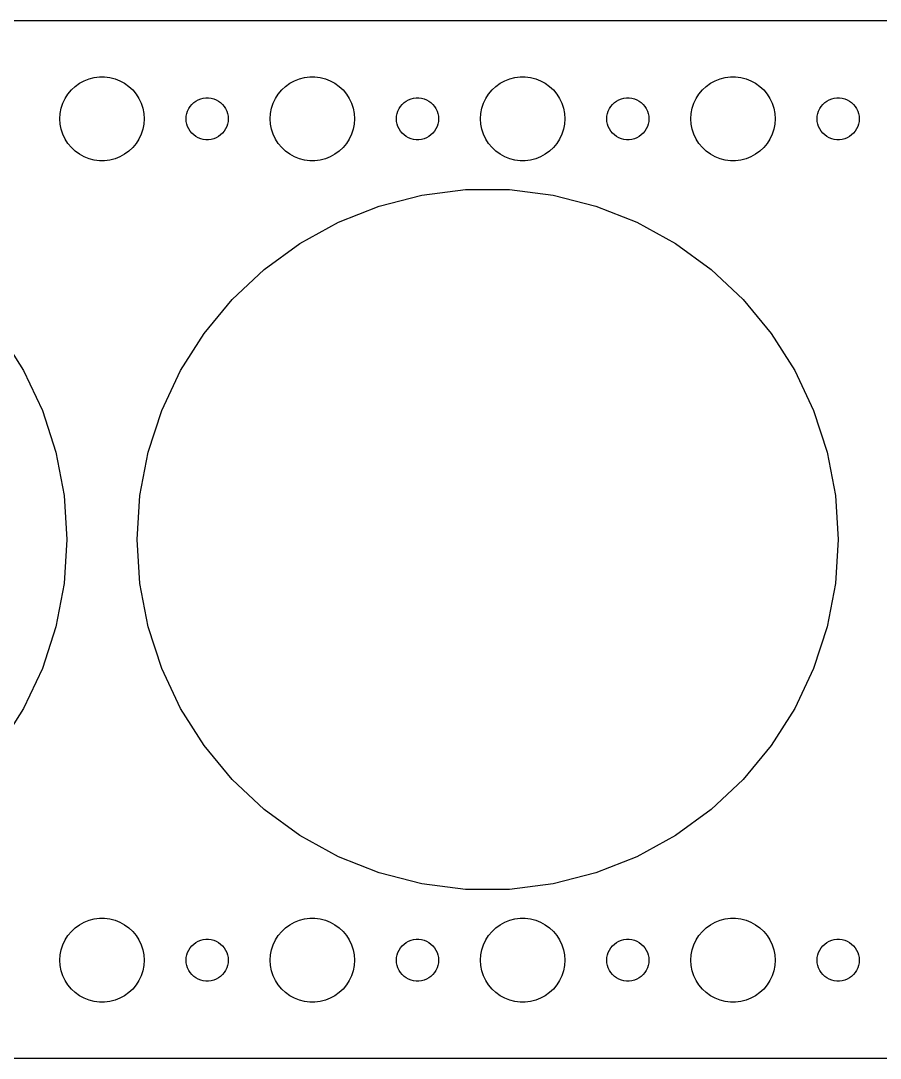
# Model space of a CAD drawing. Header units: metres. Extents: x -150 to 150, y -37 to 37.
# Drawn here: x -88.3 to -27, y -37 to 37 of the extents above; entities that cross this region are included whole.
import ezdxf

# ---------------------------------------------------------------- set-up
doc = ezdxf.new("R2010")
doc.units = ezdxf.units.M

msp = doc.modelspace()

# ---------------------------------------------------------------- linework, layer by layer
for p, q in [((144.814, 36.9901), (-144.814, 36.9901)), ((-84.1075, 32.533), (-83.7773, 32.7145)), ((-83.7773, 32.7145), (-83.427, 32.8532)), ((-83.427, 32.8532), (-83.0621, 32.9469)), ((-83.0621, 32.9469), (-82.6884, 32.9941)), ((-82.6884, 32.9941), (-82.3116, 32.9941)), ((-82.3116, 32.9941), (-81.9379, 32.9469)), ((-81.9379, 32.9469), (-81.573, 32.8532)), ((-81.573, 32.8532), (-81.2227, 32.7145)), ((-81.2227, 32.7145), (-80.8925, 32.533)), ((-69.1075, 32.533), (-68.7773, 32.7145)), ((-68.7773, 32.7145), (-68.427, 32.8532)), ((-68.427, 32.8532), (-68.0621, 32.9469)), ((-68.0621, 32.9469), (-67.6884, 32.9941)), ((-67.6884, 32.9941), (-67.3116, 32.9941)), ((-67.3116, 32.9941), (-66.9379, 32.9469)), ((-66.9379, 32.9469), (-66.573, 32.8532)), ((-66.573, 32.8532), (-66.2227, 32.7145)), ((-66.2227, 32.7145), (-65.8925, 32.533)), ((-54.1075, 32.533), (-53.7773, 32.7145)), ((-53.7773, 32.7145), (-53.427, 32.8532)), ((-53.427, 32.8532), (-53.0621, 32.9469)), ((-53.0621, 32.9469), (-52.6884, 32.9941)), ((-52.6884, 32.9941), (-52.3116, 32.9941)), ((-52.3116, 32.9941), (-51.9379, 32.9469)), ((-51.9379, 32.9469), (-51.5729, 32.8532)), ((-51.5729, 32.8532), (-51.2227, 32.7145)), ((-51.2227, 32.7145), (-50.8925, 32.533)), ((-39.1075, 32.533), (-38.7773, 32.7145)), ((-38.7773, 32.7145), (-38.427, 32.8532)), ((-38.427, 32.8532), (-38.0621, 32.9469)), ((-38.0621, 32.9469), (-37.6884, 32.9941)), ((-37.6884, 32.9941), (-37.3116, 32.9941)), ((-37.3116, 32.9941), (-36.9379, 32.9469)), ((-36.9379, 32.9469), (-36.5729, 32.8532)), ((-36.5729, 32.8532), (-36.2227, 32.7145)), ((-36.2227, 32.7145), (-35.8925, 32.533)), ((-84.927, 31.7634), (-84.6869, 32.0536)), ((-84.6869, 32.0536), (-84.4123, 32.3115)), ((-84.4123, 32.3115), (-84.1075, 32.533)), ((-80.8925, 32.533), (-80.5877, 32.3115)), ((-80.5877, 32.3115), (-80.3131, 32.0536)), ((-80.3131, 32.0536), (-80.073, 31.7634)), ((-69.927, 31.7634), (-69.6869, 32.0536)), ((-69.6869, 32.0536), (-69.4123, 32.3115)), ((-69.4123, 32.3115), (-69.1075, 32.533)), ((-65.8925, 32.533), (-65.5877, 32.3115)), ((-65.5877, 32.3115), (-65.3131, 32.0536)), ((-65.3131, 32.0536), (-65.073, 31.7634)), ((-54.927, 31.7634), (-54.6869, 32.0536)), ((-54.6869, 32.0536), (-54.4123, 32.3115)), ((-54.4123, 32.3115), (-54.1075, 32.533)), ((-50.8925, 32.533), (-50.5877, 32.3115)), ((-50.5877, 32.3115), (-50.3131, 32.0536)), ((-50.3131, 32.0536), (-50.0729, 31.7634)), ((-39.927, 31.7634), (-39.6869, 32.0536)), ((-39.6869, 32.0536), (-39.4123, 32.3115)), ((-39.4123, 32.3115), (-39.1075, 32.533)), ((-35.8925, 32.533), (-35.5877, 32.3115)), ((-35.5877, 32.3115), (-35.3131, 32.0536)), ((-35.3131, 32.0536), (-35.0729, 31.7634)), ((-85.4057, 30.7461), (-85.2893, 31.1044)), ((-85.2893, 31.1044), (-85.1289, 31.4453)), ((-85.1289, 31.4453), (-84.927, 31.7634)), ((-80.073, 31.7634), (-79.8711, 31.4453)), ((-79.8711, 31.4453), (-79.7107, 31.1044)), ((-79.7107, 31.1044), (-79.5943, 30.7461)), ((-76.0934, 31.0268), (-75.9561, 31.1558)), ((-75.9561, 31.1558), (-75.8037, 31.2665)), ((-75.8037, 31.2665), (-75.6387, 31.3572)), ((-75.6387, 31.3572), (-75.4635, 31.4266)), ((-75.4635, 31.4266), (-75.2811, 31.4734)), ((-75.2811, 31.4734), (-75.0942, 31.497)), ((-75.0942, 31.497), (-74.9058, 31.497)), ((-74.9058, 31.497), (-74.7189, 31.4734)), ((-74.7189, 31.4734), (-74.5365, 31.4266)), ((-74.5365, 31.4266), (-74.3613, 31.3572)), ((-74.3613, 31.3572), (-74.1963, 31.2665)), ((-74.1963, 31.2665), (-74.0439, 31.1558)), ((-74.0439, 31.1558), (-73.9065, 31.0268)), ((-70.4057, 30.7461), (-70.2893, 31.1044)), ((-70.2893, 31.1044), (-70.1289, 31.4453)), ((-70.1289, 31.4453), (-69.927, 31.7634)), ((-65.073, 31.7634), (-64.8711, 31.4453)), ((-64.8711, 31.4453), (-64.7107, 31.1044)), ((-64.7107, 31.1044), (-64.5943, 30.7461)), ((-61.0934, 31.0268), (-60.9561, 31.1558)), ((-60.9561, 31.1558), (-60.8037, 31.2665)), ((-60.8037, 31.2665), (-60.6387, 31.3572)), ((-60.6387, 31.3572), (-60.4635, 31.4266)), ((-60.4635, 31.4266), (-60.2811, 31.4734)), ((-60.2811, 31.4734), (-60.0942, 31.497)), ((-60.0942, 31.497), (-59.9058, 31.497)), ((-59.9058, 31.497), (-59.7189, 31.4734)), ((-59.7189, 31.4734), (-59.5365, 31.4266)), ((-59.5365, 31.4266), (-59.3613, 31.3572)), ((-59.3613, 31.3572), (-59.1963, 31.2665)), ((-59.1963, 31.2665), (-59.0439, 31.1558)), ((-59.0439, 31.1558), (-58.9065, 31.0268)), ((-55.4057, 30.7461), (-55.2893, 31.1044)), ((-55.2893, 31.1044), (-55.1289, 31.4453)), ((-55.1289, 31.4453), (-54.927, 31.7634)), ((-50.0729, 31.7634), (-49.8711, 31.4453)), ((-49.8711, 31.4453), (-49.7107, 31.1044)), ((-49.7107, 31.1044), (-49.5942, 30.7461)), ((-46.0934, 31.0268), (-45.9561, 31.1558)), ((-45.9561, 31.1558), (-45.8037, 31.2665)), ((-45.8037, 31.2665), (-45.6387, 31.3572)), ((-45.6387, 31.3572), (-45.4635, 31.4266)), ((-45.4635, 31.4266), (-45.2811, 31.4734)), ((-45.2811, 31.4734), (-45.0942, 31.497)), ((-45.0942, 31.497), (-44.9058, 31.497)), ((-44.9058, 31.497), (-44.7189, 31.4734)), ((-44.7189, 31.4734), (-44.5365, 31.4266)), ((-44.5365, 31.4266), (-44.3613, 31.3572)), ((-44.3613, 31.3572), (-44.1963, 31.2665)), ((-44.1963, 31.2665), (-44.0439, 31.1558)), ((-44.0439, 31.1558), (-43.9065, 31.0268)), ((-40.4057, 30.7461), (-40.2893, 31.1044)), ((-40.2893, 31.1044), (-40.1289, 31.4453)), ((-40.1289, 31.4453), (-39.927, 31.7634)), ((-35.0729, 31.7634), (-34.8711, 31.4453)), ((-34.8711, 31.4453), (-34.7107, 31.1044)), ((-34.7107, 31.1044), (-34.5942, 30.7461)), ((-31.0934, 31.0268), (-30.9561, 31.1558)), ((-30.9561, 31.1558), (-30.8037, 31.2665)), ((-30.8037, 31.2665), (-30.6387, 31.3572)), ((-30.6387, 31.3572), (-30.4635, 31.4266)), ((-30.4635, 31.4266), (-30.2811, 31.4734)), ((-30.2811, 31.4734), (-30.0942, 31.497)), ((-30.0942, 31.497), (-29.9058, 31.497)), ((-29.9058, 31.497), (-29.7189, 31.4734)), ((-29.7189, 31.4734), (-29.5365, 31.4266)), ((-29.5365, 31.4266), (-29.3613, 31.3572)), ((-29.3613, 31.3572), (-29.1963, 31.2665)), ((-29.1963, 31.2665), (-29.0439, 31.1558)), ((-29.0439, 31.1558), (-28.9065, 31.0268)), ((-85.5, 30), (-85.4763, 30.376)), ((-85.4763, 30.376), (-85.4057, 30.7461)), ((-79.5943, 30.7461), (-79.5237, 30.376)), ((-79.5237, 30.376), (-79.5, 30)), ((-76.4882, 30.188), (-76.4529, 30.373)), ((-76.4529, 30.373), (-76.3947, 30.5522)), ((-76.3947, 30.5522), (-76.3145, 30.7226)), ((-76.3145, 30.7226), (-76.2135, 30.8817)), ((-76.2135, 30.8817), (-76.0934, 31.0268)), ((-73.9065, 31.0268), (-73.7865, 30.8817)), ((-73.7865, 30.8817), (-73.6855, 30.7226)), ((-73.6855, 30.7226), (-73.6053, 30.5522)), ((-73.6053, 30.5522), (-73.5471, 30.373)), ((-73.5471, 30.373), (-73.5118, 30.188)), ((-70.5, 30), (-70.4763, 30.376)), ((-70.4763, 30.376), (-70.4057, 30.7461)), ((-64.5943, 30.7461), (-64.5237, 30.376)), ((-64.5237, 30.376), (-64.5, 30)), ((-61.4882, 30.188), (-61.4529, 30.373)), ((-61.4529, 30.373), (-61.3947, 30.5522)), ((-61.3947, 30.5522), (-61.3145, 30.7226)), ((-61.3145, 30.7226), (-61.2135, 30.8817)), ((-61.2135, 30.8817), (-61.0934, 31.0268)), ((-58.9065, 31.0268), (-58.7865, 30.8817)), ((-58.7865, 30.8817), (-58.6855, 30.7226)), ((-58.6855, 30.7226), (-58.6053, 30.5522)), ((-58.6053, 30.5522), (-58.5471, 30.373)), ((-58.5471, 30.373), (-58.5118, 30.188)), ((-55.5, 30), (-55.4763, 30.376)), ((-55.4763, 30.376), (-55.4057, 30.7461)), ((-49.5942, 30.7461), (-49.5237, 30.376)), ((-49.5237, 30.376), (-49.5, 30)), ((-46.4882, 30.188), (-46.4529, 30.373)), ((-46.4529, 30.373), (-46.3947, 30.5522)), ((-46.3947, 30.5522), (-46.3145, 30.7226)), ((-46.3145, 30.7226), (-46.2135, 30.8817)), ((-46.2135, 30.8817), (-46.0934, 31.0268)), ((-43.9065, 31.0268), (-43.7865, 30.8817)), ((-43.7865, 30.8817), (-43.6855, 30.7226)), ((-43.6855, 30.7226), (-43.6053, 30.5522)), ((-43.6053, 30.5522), (-43.5471, 30.373)), ((-43.5471, 30.373), (-43.5118, 30.188)), ((-40.5, 30), (-40.4763, 30.376)), ((-40.4763, 30.376), (-40.4057, 30.7461)), ((-34.5942, 30.7461), (-34.5237, 30.376)), ((-34.5237, 30.376), (-34.5, 30)), ((-31.4882, 30.188), (-31.4529, 30.373)), ((-31.4529, 30.373), (-31.3947, 30.5522)), ((-31.3947, 30.5522), (-31.3145, 30.7226)), ((-31.3145, 30.7226), (-31.2135, 30.8817)), ((-31.2135, 30.8817), (-31.0934, 31.0268)), ((-28.9065, 31.0268), (-28.7865, 30.8817)), ((-28.7865, 30.8817), (-28.6855, 30.7226)), ((-28.6855, 30.7226), (-28.6053, 30.5522)), ((-28.6053, 30.5522), (-28.5471, 30.373)), ((-28.5471, 30.373), (-28.5118, 30.188)), ((-85.4763, 29.624), (-85.5, 30)), ((-85.4057, 29.2539), (-85.4763, 29.624)), ((-79.5237, 29.624), (-79.5943, 29.2539)), ((-79.5, 30), (-79.5237, 29.624)), ((-76.5, 30), (-76.4882, 30.188)), ((-76.4882, 29.812), (-76.5, 30)), ((-76.4529, 29.627), (-76.4882, 29.812)), ((-76.3947, 29.4478), (-76.4529, 29.627)), ((-73.5471, 29.627), (-73.6053, 29.4478)), ((-73.5118, 29.812), (-73.5471, 29.627)), ((-73.5118, 30.188), (-73.5, 30)), ((-73.5, 30), (-73.5118, 29.812)), ((-70.4763, 29.624), (-70.5, 30)), ((-70.4057, 29.2539), (-70.4763, 29.624)), ((-64.5237, 29.624), (-64.5943, 29.2539)), ((-64.5, 30), (-64.5237, 29.624)), ((-61.5, 30), (-61.4882, 30.188)), ((-61.4882, 29.812), (-61.5, 30)), ((-61.4529, 29.627), (-61.4882, 29.812)), ((-61.3947, 29.4478), (-61.4529, 29.627)), ((-58.5471, 29.627), (-58.6053, 29.4478)), ((-58.5118, 29.812), (-58.5471, 29.627)), ((-58.5118, 30.188), (-58.5, 30)), ((-58.5, 30), (-58.5118, 29.812)), ((-55.4763, 29.624), (-55.5, 30)), ((-55.4057, 29.2539), (-55.4763, 29.624)), ((-49.5237, 29.624), (-49.5942, 29.2539)), ((-49.5, 30), (-49.5237, 29.624)), ((-46.5, 30), (-46.4882, 30.188)), ((-46.4882, 29.812), (-46.5, 30)), ((-46.4529, 29.627), (-46.4882, 29.812)), ((-46.3947, 29.4478), (-46.4529, 29.627)), ((-43.5471, 29.627), (-43.6053, 29.4478)), ((-43.5118, 29.812), (-43.5471, 29.627)), ((-43.5118, 30.188), (-43.5, 30)), ((-43.5, 30), (-43.5118, 29.812)), ((-40.4763, 29.624), (-40.5, 30)), ((-40.4057, 29.2539), (-40.4763, 29.624)), ((-34.5237, 29.624), (-34.5942, 29.2539)), ((-34.5, 30), (-34.5237, 29.624)), ((-31.5, 30), (-31.4882, 30.188)), ((-31.4882, 29.812), (-31.5, 30)), ((-31.4529, 29.627), (-31.4882, 29.812)), ((-31.3947, 29.4478), (-31.4529, 29.627)), ((-28.5471, 29.627), (-28.6053, 29.4478)), ((-28.5118, 29.812), (-28.5471, 29.627)), ((-28.5118, 30.188), (-28.5, 30)), ((-28.5, 30), (-28.5118, 29.812)), ((-85.2893, 28.8956), (-85.4057, 29.2539)), ((-85.1289, 28.5547), (-85.2893, 28.8956)), ((-79.7107, 28.8956), (-79.8711, 28.5547)), ((-79.5943, 29.2539), (-79.7107, 28.8956)), ((-76.3145, 29.2774), (-76.3947, 29.4478)), ((-76.2135, 29.1183), (-76.3145, 29.2774)), ((-76.0934, 28.9732), (-76.2135, 29.1183)), ((-75.9561, 28.8442), (-76.0934, 28.9732)), ((-73.9065, 28.9732), (-74.0439, 28.8442)), ((-73.7865, 29.1183), (-73.9065, 28.9732)), ((-73.6855, 29.2774), (-73.7865, 29.1183)), ((-73.6053, 29.4478), (-73.6855, 29.2774)), ((-70.2893, 28.8956), (-70.4057, 29.2539)), ((-70.1289, 28.5547), (-70.2893, 28.8956)), ((-64.7107, 28.8956), (-64.8711, 28.5547)), ((-64.5943, 29.2539), (-64.7107, 28.8956)), ((-61.3145, 29.2774), (-61.3947, 29.4478)), ((-61.2135, 29.1183), (-61.3145, 29.2774)), ((-61.0934, 28.9732), (-61.2135, 29.1183)), ((-60.9561, 28.8442), (-61.0934, 28.9732)), ((-58.9065, 28.9732), (-59.0439, 28.8442)), ((-58.7865, 29.1183), (-58.9065, 28.9732)), ((-58.6855, 29.2774), (-58.7865, 29.1183)), ((-58.6053, 29.4478), (-58.6855, 29.2774)), ((-55.2893, 28.8956), (-55.4057, 29.2539)), ((-55.1289, 28.5547), (-55.2893, 28.8956)), ((-49.7107, 28.8956), (-49.8711, 28.5547)), ((-49.5942, 29.2539), (-49.7107, 28.8956)), ((-46.3145, 29.2774), (-46.3947, 29.4478)), ((-46.2135, 29.1183), (-46.3145, 29.2774)), ((-46.0934, 28.9732), (-46.2135, 29.1183)), ((-45.9561, 28.8442), (-46.0934, 28.9732)), ((-43.9065, 28.9732), (-44.0439, 28.8442)), ((-43.7865, 29.1183), (-43.9065, 28.9732)), ((-43.6855, 29.2774), (-43.7865, 29.1183)), ((-43.6053, 29.4478), (-43.6855, 29.2774)), ((-40.2893, 28.8956), (-40.4057, 29.2539)), ((-40.1289, 28.5547), (-40.2893, 28.8956)), ((-34.7107, 28.8956), (-34.8711, 28.5547)), ((-34.5942, 29.2539), (-34.7107, 28.8956)), ((-31.3145, 29.2774), (-31.3947, 29.4478)), ((-31.2135, 29.1183), (-31.3145, 29.2774)), ((-31.0934, 28.9732), (-31.2135, 29.1183)), ((-30.9561, 28.8442), (-31.0934, 28.9732)), ((-28.9065, 28.9732), (-29.0439, 28.8442)), ((-28.7865, 29.1183), (-28.9065, 28.9732)), ((-28.6855, 29.2774), (-28.7865, 29.1183)), ((-28.6053, 29.4478), (-28.6855, 29.2774)), ((-84.927, 28.2366), (-85.1289, 28.5547)), ((-84.6869, 27.9464), (-84.927, 28.2366)), ((-80.073, 28.2366), (-80.3131, 27.9464)), ((-79.8711, 28.5547), (-80.073, 28.2366)), ((-75.8037, 28.7335), (-75.9561, 28.8442)), ((-75.6387, 28.6427), (-75.8037, 28.7335)), ((-75.4635, 28.5734), (-75.6387, 28.6427)), ((-75.2811, 28.5266), (-75.4635, 28.5734)), ((-75.0942, 28.503), (-75.2811, 28.5266)), ((-74.9058, 28.503), (-75.0942, 28.503)), ((-74.7189, 28.5266), (-74.9058, 28.503)), ((-74.5365, 28.5734), (-74.7189, 28.5266)), ((-74.3613, 28.6427), (-74.5365, 28.5734)), ((-74.1963, 28.7335), (-74.3613, 28.6427)), ((-74.0439, 28.8442), (-74.1963, 28.7335)), ((-69.927, 28.2366), (-70.1289, 28.5547)), ((-69.6869, 27.9464), (-69.927, 28.2366)), ((-65.073, 28.2366), (-65.3131, 27.9464)), ((-64.8711, 28.5547), (-65.073, 28.2366)), ((-60.8037, 28.7335), (-60.9561, 28.8442)), ((-60.6387, 28.6427), (-60.8037, 28.7335)), ((-60.4635, 28.5734), (-60.6387, 28.6427)), ((-60.2811, 28.5266), (-60.4635, 28.5734)), ((-60.0942, 28.503), (-60.2811, 28.5266)), ((-59.9058, 28.503), (-60.0942, 28.503)), ((-59.7189, 28.5266), (-59.9058, 28.503)), ((-59.5365, 28.5734), (-59.7189, 28.5266)), ((-59.3613, 28.6427), (-59.5365, 28.5734)), ((-59.1963, 28.7335), (-59.3613, 28.6427)), ((-59.0439, 28.8442), (-59.1963, 28.7335)), ((-54.927, 28.2366), (-55.1289, 28.5547)), ((-54.6869, 27.9464), (-54.927, 28.2366)), ((-50.0729, 28.2366), (-50.3131, 27.9464)), ((-49.8711, 28.5547), (-50.0729, 28.2366)), ((-45.8037, 28.7335), (-45.9561, 28.8442)), ((-45.6387, 28.6427), (-45.8037, 28.7335)), ((-45.4635, 28.5734), (-45.6387, 28.6427)), ((-45.2811, 28.5266), (-45.4635, 28.5734)), ((-45.0942, 28.503), (-45.2811, 28.5266)), ((-44.9058, 28.503), (-45.0942, 28.503)), ((-44.7189, 28.5266), (-44.9058, 28.503)), ((-44.5365, 28.5734), (-44.7189, 28.5266)), ((-44.3613, 28.6427), (-44.5365, 28.5734)), ((-44.1963, 28.7335), (-44.3613, 28.6427)), ((-44.0439, 28.8442), (-44.1963, 28.7335)), ((-39.927, 28.2366), (-40.1289, 28.5547)), ((-39.6869, 27.9464), (-39.927, 28.2366)), ((-35.0729, 28.2366), (-35.3131, 27.9464)), ((-34.8711, 28.5547), (-35.0729, 28.2366)), ((-30.8037, 28.7335), (-30.9561, 28.8442)), ((-30.6387, 28.6427), (-30.8037, 28.7335)), ((-30.4635, 28.5734), (-30.6387, 28.6427)), ((-30.2811, 28.5266), (-30.4635, 28.5734)), ((-30.0942, 28.503), (-30.2811, 28.5266)), ((-29.9058, 28.503), (-30.0942, 28.503)), ((-29.7189, 28.5266), (-29.9058, 28.503)), ((-29.5365, 28.5734), (-29.7189, 28.5266)), ((-29.3613, 28.6427), (-29.5365, 28.5734)), ((-29.1963, 28.7335), (-29.3613, 28.6427)), ((-29.0439, 28.8442), (-29.1963, 28.7335)), ((-84.4123, 27.6884), (-84.6869, 27.9464)), ((-84.1075, 27.467), (-84.4123, 27.6884)), ((-83.7773, 27.2855), (-84.1075, 27.467)), ((-80.8925, 27.467), (-81.2227, 27.2855)), ((-80.5877, 27.6884), (-80.8925, 27.467)), ((-80.3131, 27.9464), (-80.5877, 27.6884)), ((-69.4123, 27.6884), (-69.6869, 27.9464)), ((-69.1075, 27.467), (-69.4123, 27.6884)), ((-68.7773, 27.2855), (-69.1075, 27.467)), ((-65.8925, 27.467), (-66.2227, 27.2855)), ((-65.5877, 27.6884), (-65.8925, 27.467)), ((-65.3131, 27.9464), (-65.5877, 27.6884)), ((-54.4123, 27.6884), (-54.6869, 27.9464)), ((-54.1075, 27.467), (-54.4123, 27.6884)), ((-53.7773, 27.2855), (-54.1075, 27.467)), ((-50.8925, 27.467), (-51.2227, 27.2855)), ((-50.5877, 27.6884), (-50.8925, 27.467)), ((-50.3131, 27.9464), (-50.5877, 27.6884)), ((-39.4123, 27.6884), (-39.6869, 27.9464)), ((-39.1075, 27.467), (-39.4123, 27.6884)), ((-38.7773, 27.2855), (-39.1075, 27.467)), ((-35.8925, 27.467), (-36.2227, 27.2855)), ((-35.5877, 27.6884), (-35.8925, 27.467)), ((-35.3131, 27.9464), (-35.5877, 27.6884)), ((-83.427, 27.1468), (-83.7773, 27.2855)), ((-83.0621, 27.0531), (-83.427, 27.1468)), ((-82.6884, 27.0059), (-83.0621, 27.0531)), ((-82.3116, 27.0059), (-82.6884, 27.0059)), ((-81.9379, 27.0531), (-82.3116, 27.0059)), ((-81.573, 27.1468), (-81.9379, 27.0531)), ((-81.2227, 27.2855), (-81.573, 27.1468)), ((-68.427, 27.1468), (-68.7773, 27.2855)), ((-68.0621, 27.0531), (-68.427, 27.1468)), ((-67.6884, 27.0059), (-68.0621, 27.0531)), ((-67.3116, 27.0059), (-67.6884, 27.0059)), ((-66.9379, 27.0531), (-67.3116, 27.0059)), ((-66.573, 27.1468), (-66.9379, 27.0531)), ((-66.2227, 27.2855), (-66.573, 27.1468)), ((-53.427, 27.1468), (-53.7773, 27.2855)), ((-53.0621, 27.0531), (-53.427, 27.1468)), ((-52.6884, 27.0059), (-53.0621, 27.0531)), ((-52.3116, 27.0059), (-52.6884, 27.0059)), ((-51.9379, 27.0531), (-52.3116, 27.0059)), ((-51.5729, 27.1468), (-51.9379, 27.0531)), ((-51.2227, 27.2855), (-51.5729, 27.1468)), ((-38.427, 27.1468), (-38.7773, 27.2855)), ((-38.0621, 27.0531), (-38.427, 27.1468)), ((-37.6884, 27.0059), (-38.0621, 27.0531)), ((-37.3116, 27.0059), (-37.6884, 27.0059)), ((-36.9379, 27.0531), (-37.3116, 27.0059)), ((-36.5729, 27.1468), (-36.9379, 27.0531)), ((-36.2227, 27.2855), (-36.5729, 27.1468)), ((-62.7254, 23.7764), (-59.6845, 24.5572)), ((-59.6845, 24.5572), (-56.5698, 24.9507)), ((-56.5698, 24.9507), (-53.4302, 24.9507)), ((-53.4302, 24.9507), (-50.3155, 24.5572)), ((-50.3155, 24.5572), (-47.2746, 23.7764)), ((-65.6445, 22.6207), (-62.7254, 23.7764)), ((-47.2746, 23.7764), (-44.3555, 22.6207)), ((-68.3957, 21.1082), (-65.6445, 22.6207)), ((-44.3555, 22.6207), (-41.6043, 21.1082)), ((-70.9356, 19.2628), (-68.3957, 21.1082)), ((-41.6043, 21.1082), (-39.0644, 19.2628)), ((-73.2242, 17.1137), (-70.9356, 19.2628)), ((-39.0644, 19.2628), (-36.7758, 17.1137)), ((-75.2254, 14.6946), (-73.2242, 17.1137)), ((-36.7758, 17.1137), (-34.7746, 14.6946)), ((-89.7746, 14.6946), (-88.0923, 12.0438)), ((-76.9077, 12.0438), (-75.2254, 14.6946)), ((-34.7746, 14.6946), (-33.0923, 12.0438)), ((-88.0923, 12.0438), (-86.7556, 9.20311)), ((-78.2444, 9.20311), (-76.9077, 12.0438)), ((-33.0923, 12.0438), (-31.7556, 9.20311)), ((-86.7556, 9.20311), (-85.7854, 6.21724)), ((-79.2146, 6.21724), (-78.2444, 9.20311)), ((-31.7556, 9.20311), (-30.7854, 6.21724)), ((-85.7854, 6.21724), (-85.1971, 3.13332)), ((-79.8029, 3.13332), (-79.2146, 6.21724)), ((-30.7854, 6.21724), (-30.1971, 3.13332)), ((-85.1971, 3.13332), (-85, 0)), ((-80, 0), (-79.8029, 3.13332)), ((-30.1971, 3.13332), (-30, 0)), ((-85, 0), (-85.1971, -3.13332)), ((-79.8029, -3.13332), (-80, 0)), ((-30, 0), (-30.1971, -3.13332)), ((-85.1971, -3.13332), (-85.7854, -6.21724)), ((-79.2146, -6.21724), (-79.8029, -3.13332)), ((-30.1971, -3.13332), (-30.7854, -6.21724)), ((-85.7854, -6.21724), (-86.7556, -9.20311)), ((-78.2444, -9.20311), (-79.2146, -6.21724)), ((-30.7854, -6.21724), (-31.7556, -9.20311)), ((-86.7556, -9.20311), (-88.0923, -12.0438)), ((-76.9077, -12.0438), (-78.2444, -9.20311)), ((-31.7556, -9.20311), (-33.0923, -12.0438)), ((-88.0923, -12.0438), (-89.7746, -14.6946)), ((-75.2254, -14.6946), (-76.9077, -12.0438)), ((-33.0923, -12.0438), (-34.7746, -14.6946)), ((-73.2242, -17.1137), (-75.2254, -14.6946)), ((-34.7746, -14.6946), (-36.7758, -17.1137)), ((-70.9356, -19.2628), (-73.2242, -17.1137)), ((-36.7758, -17.1137), (-39.0644, -19.2628)), ((-68.3957, -21.1082), (-70.9356, -19.2628)), ((-39.0644, -19.2628), (-41.6043, -21.1082)), ((-65.6445, -22.6207), (-68.3957, -21.1082)), ((-41.6043, -21.1082), (-44.3555, -22.6207)), ((-62.7254, -23.7764), (-65.6445, -22.6207)), ((-44.3555, -22.6207), (-47.2746, -23.7764)), ((-59.6845, -24.5572), (-62.7254, -23.7764)), ((-47.2746, -23.7764), (-50.3155, -24.5572)), ((-56.5698, -24.9507), (-59.6845, -24.5572)), ((-53.4302, -24.9507), (-56.5698, -24.9507)), ((-50.3155, -24.5572), (-53.4302, -24.9507)), ((-84.1075, -27.467), (-83.7773, -27.2855)), ((-83.7773, -27.2855), (-83.427, -27.1468)), ((-83.427, -27.1468), (-83.0621, -27.0531)), ((-83.0621, -27.0531), (-82.6884, -27.0059)), ((-82.6884, -27.0059), (-82.3116, -27.0059)), ((-82.3116, -27.0059), (-81.9379, -27.0531)), ((-81.9379, -27.0531), (-81.573, -27.1468)), ((-81.573, -27.1468), (-81.2227, -27.2855)), ((-81.2227, -27.2855), (-80.8925, -27.467)), ((-69.1075, -27.467), (-68.7773, -27.2855)), ((-68.7773, -27.2855), (-68.427, -27.1468)), ((-68.427, -27.1468), (-68.0621, -27.0531)), ((-68.0621, -27.0531), (-67.6884, -27.0059)), ((-67.6884, -27.0059), (-67.3116, -27.0059)), ((-67.3116, -27.0059), (-66.9379, -27.0531)), ((-66.9379, -27.0531), (-66.573, -27.1468)), ((-66.573, -27.1468), (-66.2227, -27.2855)), ((-66.2227, -27.2855), (-65.8925, -27.467)), ((-54.1075, -27.467), (-53.7773, -27.2855)), ((-53.7773, -27.2855), (-53.427, -27.1468)), ((-53.427, -27.1468), (-53.0621, -27.0531)), ((-53.0621, -27.0531), (-52.6884, -27.0059)), ((-52.6884, -27.0059), (-52.3116, -27.0059)), ((-52.3116, -27.0059), (-51.9379, -27.0531)), ((-51.9379, -27.0531), (-51.5729, -27.1468)), ((-51.5729, -27.1468), (-51.2227, -27.2855)), ((-51.2227, -27.2855), (-50.8925, -27.467)), ((-39.1075, -27.467), (-38.7773, -27.2855)), ((-38.7773, -27.2855), (-38.427, -27.1468)), ((-38.427, -27.1468), (-38.0621, -27.0531)), ((-38.0621, -27.0531), (-37.6884, -27.0059)), ((-37.6884, -27.0059), (-37.3116, -27.0059)), ((-37.3116, -27.0059), (-36.9379, -27.0531)), ((-36.9379, -27.0531), (-36.5729, -27.1468)), ((-36.5729, -27.1468), (-36.2227, -27.2855)), ((-36.2227, -27.2855), (-35.8925, -27.467)), ((-84.927, -28.2366), (-84.6869, -27.9464)), ((-84.6869, -27.9464), (-84.4123, -27.6884)), ((-84.4123, -27.6884), (-84.1075, -27.467)), ((-80.8925, -27.467), (-80.5877, -27.6884)), ((-80.5877, -27.6884), (-80.3131, -27.9464)), ((-80.3131, -27.9464), (-80.073, -28.2366)), ((-69.927, -28.2366), (-69.6869, -27.9464)), ((-69.6869, -27.9464), (-69.4123, -27.6884)), ((-69.4123, -27.6884), (-69.1075, -27.467)), ((-65.8925, -27.467), (-65.5877, -27.6884)), ((-65.5877, -27.6884), (-65.3131, -27.9464)), ((-65.3131, -27.9464), (-65.073, -28.2366)), ((-54.927, -28.2366), (-54.6869, -27.9464)), ((-54.6869, -27.9464), (-54.4123, -27.6884)), ((-54.4123, -27.6884), (-54.1075, -27.467)), ((-50.8925, -27.467), (-50.5877, -27.6884)), ((-50.5877, -27.6884), (-50.3131, -27.9464)), ((-50.3131, -27.9464), (-50.0729, -28.2366)), ((-39.927, -28.2366), (-39.6869, -27.9464)), ((-39.6869, -27.9464), (-39.4123, -27.6884)), ((-39.4123, -27.6884), (-39.1075, -27.467)), ((-35.8925, -27.467), (-35.5877, -27.6884)), ((-35.5877, -27.6884), (-35.3131, -27.9464)), ((-35.3131, -27.9464), (-35.0729, -28.2366)), ((-85.2893, -28.8956), (-85.1289, -28.5547)), ((-85.1289, -28.5547), (-84.927, -28.2366)), ((-80.073, -28.2366), (-79.8711, -28.5547)), ((-79.8711, -28.5547), (-79.7107, -28.8956)), ((-76.0934, -28.9732), (-75.9561, -28.8442)), ((-75.9561, -28.8442), (-75.8037, -28.7335)), ((-75.8037, -28.7335), (-75.6387, -28.6427)), ((-75.6387, -28.6427), (-75.4635, -28.5734)), ((-75.4635, -28.5734), (-75.2811, -28.5266)), ((-75.2811, -28.5266), (-75.0942, -28.503)), ((-75.0942, -28.503), (-74.9058, -28.503)), ((-74.9058, -28.503), (-74.7189, -28.5266)), ((-74.7189, -28.5266), (-74.5365, -28.5734)), ((-74.5365, -28.5734), (-74.3613, -28.6427)), ((-74.3613, -28.6427), (-74.1963, -28.7335)), ((-74.1963, -28.7335), (-74.0439, -28.8442)), ((-74.0439, -28.8442), (-73.9065, -28.9732)), ((-70.2893, -28.8956), (-70.1289, -28.5547)), ((-70.1289, -28.5547), (-69.927, -28.2366)), ((-65.073, -28.2366), (-64.8711, -28.5547)), ((-64.8711, -28.5547), (-64.7107, -28.8956)), ((-61.0934, -28.9732), (-60.9561, -28.8442)), ((-60.9561, -28.8442), (-60.8037, -28.7335)), ((-60.8037, -28.7335), (-60.6387, -28.6427)), ((-60.6387, -28.6427), (-60.4635, -28.5734)), ((-60.4635, -28.5734), (-60.2811, -28.5266)), ((-60.2811, -28.5266), (-60.0942, -28.503)), ((-60.0942, -28.503), (-59.9058, -28.503)), ((-59.9058, -28.503), (-59.7189, -28.5266)), ((-59.7189, -28.5266), (-59.5365, -28.5734)), ((-59.5365, -28.5734), (-59.3613, -28.6427)), ((-59.3613, -28.6427), (-59.1963, -28.7335)), ((-59.1963, -28.7335), (-59.0439, -28.8442)), ((-59.0439, -28.8442), (-58.9065, -28.9732)), ((-55.2893, -28.8956), (-55.1289, -28.5547)), ((-55.1289, -28.5547), (-54.927, -28.2366)), ((-50.0729, -28.2366), (-49.8711, -28.5547)), ((-49.8711, -28.5547), (-49.7107, -28.8956)), ((-46.0934, -28.9732), (-45.9561, -28.8442)), ((-45.9561, -28.8442), (-45.8037, -28.7335)), ((-45.8037, -28.7335), (-45.6387, -28.6427)), ((-45.6387, -28.6427), (-45.4635, -28.5734)), ((-45.4635, -28.5734), (-45.2811, -28.5266)), ((-45.2811, -28.5266), (-45.0942, -28.503)), ((-45.0942, -28.503), (-44.9058, -28.503)), ((-44.9058, -28.503), (-44.7189, -28.5266)), ((-44.7189, -28.5266), (-44.5365, -28.5734)), ((-44.5365, -28.5734), (-44.3613, -28.6427)), ((-44.3613, -28.6427), (-44.1963, -28.7335)), ((-44.1963, -28.7335), (-44.0439, -28.8442)), ((-44.0439, -28.8442), (-43.9065, -28.9732)), ((-40.2893, -28.8956), (-40.1289, -28.5547)), ((-40.1289, -28.5547), (-39.927, -28.2366)), ((-35.0729, -28.2366), (-34.8711, -28.5547)), ((-34.8711, -28.5547), (-34.7107, -28.8956)), ((-31.0934, -28.9732), (-30.9561, -28.8442)), ((-30.9561, -28.8442), (-30.8037, -28.7335)), ((-30.8037, -28.7335), (-30.6387, -28.6427)), ((-30.6387, -28.6427), (-30.4635, -28.5734)), ((-30.4635, -28.5734), (-30.2811, -28.5266)), ((-30.2811, -28.5266), (-30.0942, -28.503)), ((-30.0942, -28.503), (-29.9058, -28.503)), ((-29.9058, -28.503), (-29.7189, -28.5266)), ((-29.7189, -28.5266), (-29.5365, -28.5734)), ((-29.5365, -28.5734), (-29.3613, -28.6427)), ((-29.3613, -28.6427), (-29.1963, -28.7335)), ((-29.1963, -28.7335), (-29.0439, -28.8442)), ((-29.0439, -28.8442), (-28.9065, -28.9732)), ((-85.4763, -29.624), (-85.4057, -29.2539)), ((-85.4057, -29.2539), (-85.2893, -28.8956)), ((-79.7107, -28.8956), (-79.5943, -29.2539)), ((-79.5943, -29.2539), (-79.5237, -29.624)), ((-76.4529, -29.627), (-76.3947, -29.4478)), ((-76.3947, -29.4478), (-76.3145, -29.2774)), ((-76.3145, -29.2774), (-76.2135, -29.1183)), ((-76.2135, -29.1183), (-76.0934, -28.9732)), ((-73.9065, -28.9732), (-73.7865, -29.1183)), ((-73.7865, -29.1183), (-73.6855, -29.2774)), ((-73.6855, -29.2774), (-73.6053, -29.4478)), ((-73.6053, -29.4478), (-73.5471, -29.627)), ((-70.4763, -29.624), (-70.4057, -29.2539)), ((-70.4057, -29.2539), (-70.2893, -28.8956)), ((-64.7107, -28.8956), (-64.5943, -29.2539)), ((-64.5943, -29.2539), (-64.5237, -29.624)), ((-61.4529, -29.627), (-61.3947, -29.4478)), ((-61.3947, -29.4478), (-61.3145, -29.2774)), ((-61.3145, -29.2774), (-61.2135, -29.1183)), ((-61.2135, -29.1183), (-61.0934, -28.9732)), ((-58.9065, -28.9732), (-58.7865, -29.1183)), ((-58.7865, -29.1183), (-58.6855, -29.2774)), ((-58.6855, -29.2774), (-58.6053, -29.4478)), ((-58.6053, -29.4478), (-58.5471, -29.627)), ((-55.4763, -29.624), (-55.4057, -29.2539)), ((-55.4057, -29.2539), (-55.2893, -28.8956)), ((-49.7107, -28.8956), (-49.5942, -29.2539)), ((-49.5942, -29.2539), (-49.5237, -29.624)), ((-46.4529, -29.627), (-46.3947, -29.4478)), ((-46.3947, -29.4478), (-46.3145, -29.2774)), ((-46.3145, -29.2774), (-46.2135, -29.1183)), ((-46.2135, -29.1183), (-46.0934, -28.9732)), ((-43.9065, -28.9732), (-43.7865, -29.1183)), ((-43.7865, -29.1183), (-43.6855, -29.2774)), ((-43.6855, -29.2774), (-43.6053, -29.4478)), ((-43.6053, -29.4478), (-43.5471, -29.627)), ((-40.4763, -29.624), (-40.4057, -29.2539)), ((-40.4057, -29.2539), (-40.2893, -28.8956)), ((-34.7107, -28.8956), (-34.5942, -29.2539)), ((-34.5942, -29.2539), (-34.5237, -29.624)), ((-31.4529, -29.627), (-31.3947, -29.4478)), ((-31.3947, -29.4478), (-31.3145, -29.2774)), ((-31.3145, -29.2774), (-31.2135, -29.1183)), ((-31.2135, -29.1183), (-31.0934, -28.9732)), ((-28.9065, -28.9732), (-28.7865, -29.1183)), ((-28.7865, -29.1183), (-28.6855, -29.2774)), ((-28.6855, -29.2774), (-28.6053, -29.4478)), ((-28.6053, -29.4478), (-28.5471, -29.627)), ((-85.5, -30), (-85.4763, -29.624)), ((-85.4763, -30.376), (-85.5, -30)), ((-79.5237, -29.624), (-79.5, -30)), ((-79.5, -30), (-79.5237, -30.376)), ((-76.5, -30), (-76.4882, -29.812)), ((-76.4882, -30.188), (-76.5, -30)), ((-76.4882, -29.812), (-76.4529, -29.627)), ((-76.4529, -30.373), (-76.4882, -30.188)), ((-73.5471, -29.627), (-73.5118, -29.812)), ((-73.5118, -30.188), (-73.5471, -30.373)), ((-73.5118, -29.812), (-73.5, -30)), ((-73.5, -30), (-73.5118, -30.188)), ((-70.5, -30), (-70.4763, -29.624)), ((-70.4763, -30.376), (-70.5, -30)), ((-64.5237, -29.624), (-64.5, -30)), ((-64.5, -30), (-64.5237, -30.376)), ((-61.5, -30), (-61.4882, -29.812)), ((-61.4882, -30.188), (-61.5, -30)), ((-61.4882, -29.812), (-61.4529, -29.627)), ((-61.4529, -30.373), (-61.4882, -30.188)), ((-58.5471, -29.627), (-58.5118, -29.812)), ((-58.5118, -30.188), (-58.5471, -30.373)), ((-58.5118, -29.812), (-58.5, -30)), ((-58.5, -30), (-58.5118, -30.188)), ((-55.5, -30), (-55.4763, -29.624)), ((-55.4763, -30.376), (-55.5, -30)), ((-49.5237, -29.624), (-49.5, -30)), ((-49.5, -30), (-49.5237, -30.376)), ((-46.5, -30), (-46.4882, -29.812)), ((-46.4882, -30.188), (-46.5, -30)), ((-46.4882, -29.812), (-46.4529, -29.627)), ((-46.4529, -30.373), (-46.4882, -30.188)), ((-43.5471, -29.627), (-43.5118, -29.812)), ((-43.5118, -30.188), (-43.5471, -30.373)), ((-43.5118, -29.812), (-43.5, -30)), ((-43.5, -30), (-43.5118, -30.188)), ((-40.5, -30), (-40.4763, -29.624)), ((-40.4763, -30.376), (-40.5, -30)), ((-34.5237, -29.624), (-34.5, -30)), ((-34.5, -30), (-34.5237, -30.376)), ((-31.5, -30), (-31.4882, -29.812)), ((-31.4882, -30.188), (-31.5, -30)), ((-31.4882, -29.812), (-31.4529, -29.627)), ((-31.4529, -30.373), (-31.4882, -30.188)), ((-28.5471, -29.627), (-28.5118, -29.812)), ((-28.5118, -30.188), (-28.5471, -30.373)), ((-28.5118, -29.812), (-28.5, -30)), ((-28.5, -30), (-28.5118, -30.188)), ((-85.4057, -30.7461), (-85.4763, -30.376)), ((-85.2893, -31.1044), (-85.4057, -30.7461)), ((-79.5943, -30.7461), (-79.7107, -31.1044)), ((-79.5237, -30.376), (-79.5943, -30.7461)), ((-76.3947, -30.5522), (-76.4529, -30.373)), ((-76.3145, -30.7226), (-76.3947, -30.5522)), ((-76.2135, -30.8817), (-76.3145, -30.7226)), ((-76.0934, -31.0268), (-76.2135, -30.8817)), ((-75.9561, -31.1558), (-76.0934, -31.0268)), ((-73.9065, -31.0268), (-74.0439, -31.1558)), ((-73.7865, -30.8817), (-73.9065, -31.0268)), ((-73.6855, -30.7226), (-73.7865, -30.8817)), ((-73.6053, -30.5522), (-73.6855, -30.7226)), ((-73.5471, -30.373), (-73.6053, -30.5522)), ((-70.4057, -30.7461), (-70.4763, -30.376)), ((-70.2893, -31.1044), (-70.4057, -30.7461)), ((-64.5943, -30.7461), (-64.7107, -31.1044)), ((-64.5237, -30.376), (-64.5943, -30.7461)), ((-61.3947, -30.5522), (-61.4529, -30.373)), ((-61.3145, -30.7226), (-61.3947, -30.5522)), ((-61.2135, -30.8817), (-61.3145, -30.7226)), ((-61.0934, -31.0268), (-61.2135, -30.8817)), ((-60.9561, -31.1558), (-61.0934, -31.0268)), ((-58.9065, -31.0268), (-59.0439, -31.1558)), ((-58.7865, -30.8817), (-58.9065, -31.0268)), ((-58.6855, -30.7226), (-58.7865, -30.8817)), ((-58.6053, -30.5522), (-58.6855, -30.7226)), ((-58.5471, -30.373), (-58.6053, -30.5522)), ((-55.4057, -30.7461), (-55.4763, -30.376)), ((-55.2893, -31.1044), (-55.4057, -30.7461)), ((-49.5942, -30.7461), (-49.7107, -31.1044)), ((-49.5237, -30.376), (-49.5942, -30.7461)), ((-46.3947, -30.5522), (-46.4529, -30.373)), ((-46.3145, -30.7226), (-46.3947, -30.5522)), ((-46.2135, -30.8817), (-46.3145, -30.7226)), ((-46.0934, -31.0268), (-46.2135, -30.8817)), ((-45.9561, -31.1558), (-46.0934, -31.0268)), ((-43.9065, -31.0268), (-44.0439, -31.1558)), ((-43.7865, -30.8817), (-43.9065, -31.0268)), ((-43.6855, -30.7226), (-43.7865, -30.8817)), ((-43.6053, -30.5522), (-43.6855, -30.7226)), ((-43.5471, -30.373), (-43.6053, -30.5522)), ((-40.4057, -30.7461), (-40.4763, -30.376)), ((-40.2893, -31.1044), (-40.4057, -30.7461)), ((-34.5942, -30.7461), (-34.7107, -31.1044)), ((-34.5237, -30.376), (-34.5942, -30.7461)), ((-31.3947, -30.5522), (-31.4529, -30.373)), ((-31.3145, -30.7226), (-31.3947, -30.5522)), ((-31.2135, -30.8817), (-31.3145, -30.7226)), ((-31.0934, -31.0268), (-31.2135, -30.8817)), ((-30.9561, -31.1558), (-31.0934, -31.0268)), ((-28.9065, -31.0268), (-29.0439, -31.1558)), ((-28.7865, -30.8817), (-28.9065, -31.0268)), ((-28.6855, -30.7226), (-28.7865, -30.8817)), ((-28.6053, -30.5522), (-28.6855, -30.7226)), ((-28.5471, -30.373), (-28.6053, -30.5522)), ((-85.1289, -31.4453), (-85.2893, -31.1044)), ((-84.927, -31.7634), (-85.1289, -31.4453)), ((-84.6869, -32.0536), (-84.927, -31.7634)), ((-80.073, -31.7634), (-80.3131, -32.0536)), ((-79.8711, -31.4453), (-80.073, -31.7634)), ((-79.7107, -31.1044), (-79.8711, -31.4453)), ((-75.8037, -31.2665), (-75.9561, -31.1558)), ((-75.6387, -31.3572), (-75.8037, -31.2665)), ((-75.4635, -31.4266), (-75.6387, -31.3572)), ((-75.2811, -31.4734), (-75.4635, -31.4266)), ((-75.0942, -31.497), (-75.2811, -31.4734)), ((-74.9058, -31.497), (-75.0942, -31.497)), ((-74.7189, -31.4734), (-74.9058, -31.497)), ((-74.5365, -31.4266), (-74.7189, -31.4734)), ((-74.3613, -31.3572), (-74.5365, -31.4266)), ((-74.1963, -31.2665), (-74.3613, -31.3572)), ((-74.0439, -31.1558), (-74.1963, -31.2665)), ((-70.1289, -31.4453), (-70.2893, -31.1044)), ((-69.927, -31.7634), (-70.1289, -31.4453)), ((-69.6869, -32.0536), (-69.927, -31.7634)), ((-65.073, -31.7634), (-65.3131, -32.0536)), ((-64.8711, -31.4453), (-65.073, -31.7634)), ((-64.7107, -31.1044), (-64.8711, -31.4453)), ((-60.8037, -31.2665), (-60.9561, -31.1558)), ((-60.6387, -31.3572), (-60.8037, -31.2665)), ((-60.4635, -31.4266), (-60.6387, -31.3572)), ((-60.2811, -31.4734), (-60.4635, -31.4266)), ((-60.0942, -31.497), (-60.2811, -31.4734)), ((-59.9058, -31.497), (-60.0942, -31.497)), ((-59.7189, -31.4734), (-59.9058, -31.497)), ((-59.5365, -31.4266), (-59.7189, -31.4734)), ((-59.3613, -31.3572), (-59.5365, -31.4266)), ((-59.1963, -31.2665), (-59.3613, -31.3572)), ((-59.0439, -31.1558), (-59.1963, -31.2665)), ((-55.1289, -31.4453), (-55.2893, -31.1044)), ((-54.927, -31.7634), (-55.1289, -31.4453)), ((-54.6869, -32.0536), (-54.927, -31.7634)), ((-50.0729, -31.7634), (-50.3131, -32.0536)), ((-49.8711, -31.4453), (-50.0729, -31.7634)), ((-49.7107, -31.1044), (-49.8711, -31.4453)), ((-45.8037, -31.2665), (-45.9561, -31.1558)), ((-45.6387, -31.3572), (-45.8037, -31.2665)), ((-45.4635, -31.4266), (-45.6387, -31.3572)), ((-45.2811, -31.4734), (-45.4635, -31.4266)), ((-45.0942, -31.497), (-45.2811, -31.4734)), ((-44.9058, -31.497), (-45.0942, -31.497)), ((-44.7189, -31.4734), (-44.9058, -31.497)), ((-44.5365, -31.4266), (-44.7189, -31.4734)), ((-44.3613, -31.3572), (-44.5365, -31.4266)), ((-44.1963, -31.2665), (-44.3613, -31.3572)), ((-44.0439, -31.1558), (-44.1963, -31.2665)), ((-40.1289, -31.4453), (-40.2893, -31.1044)), ((-39.927, -31.7634), (-40.1289, -31.4453)), ((-39.6869, -32.0536), (-39.927, -31.7634)), ((-35.0729, -31.7634), (-35.3131, -32.0536)), ((-34.8711, -31.4453), (-35.0729, -31.7634)), ((-34.7107, -31.1044), (-34.8711, -31.4453)), ((-30.8037, -31.2665), (-30.9561, -31.1558)), ((-30.6387, -31.3572), (-30.8037, -31.2665)), ((-30.4635, -31.4266), (-30.6387, -31.3572)), ((-30.2811, -31.4734), (-30.4635, -31.4266)), ((-30.0942, -31.497), (-30.2811, -31.4734)), ((-29.9058, -31.497), (-30.0942, -31.497)), ((-29.7189, -31.4734), (-29.9058, -31.497)), ((-29.5365, -31.4266), (-29.7189, -31.4734)), ((-29.3613, -31.3572), (-29.5365, -31.4266)), ((-29.1963, -31.2665), (-29.3613, -31.3572)), ((-29.0439, -31.1558), (-29.1963, -31.2665)), ((-84.4123, -32.3115), (-84.6869, -32.0536)), ((-84.1075, -32.533), (-84.4123, -32.3115)), ((-83.7773, -32.7145), (-84.1075, -32.533)), ((-80.8925, -32.533), (-81.2227, -32.7145)), ((-80.5877, -32.3115), (-80.8925, -32.533)), ((-80.3131, -32.0536), (-80.5877, -32.3115)), ((-69.4123, -32.3115), (-69.6869, -32.0536)), ((-69.1075, -32.533), (-69.4123, -32.3115)), ((-68.7773, -32.7145), (-69.1075, -32.533)), ((-65.8925, -32.533), (-66.2227, -32.7145)), ((-65.5877, -32.3115), (-65.8925, -32.533)), ((-65.3131, -32.0536), (-65.5877, -32.3115)), ((-54.4123, -32.3115), (-54.6869, -32.0536)), ((-54.1075, -32.533), (-54.4123, -32.3115)), ((-53.7773, -32.7145), (-54.1075, -32.533)), ((-50.8925, -32.533), (-51.2227, -32.7145)), ((-50.5877, -32.3115), (-50.8925, -32.533)), ((-50.3131, -32.0536), (-50.5877, -32.3115)), ((-39.4123, -32.3115), (-39.6869, -32.0536)), ((-39.1075, -32.533), (-39.4123, -32.3115)), ((-38.7773, -32.7145), (-39.1075, -32.533)), ((-35.8925, -32.533), (-36.2227, -32.7145)), ((-35.5877, -32.3115), (-35.8925, -32.533)), ((-35.3131, -32.0536), (-35.5877, -32.3115)), ((-83.427, -32.8532), (-83.7773, -32.7145)), ((-83.0621, -32.9469), (-83.427, -32.8532)), ((-82.6884, -32.9941), (-83.0621, -32.9469)), ((-82.3116, -32.9941), (-82.6884, -32.9941)), ((-81.9379, -32.9469), (-82.3116, -32.9941)), ((-81.573, -32.8532), (-81.9379, -32.9469)), ((-81.2227, -32.7145), (-81.573, -32.8532)), ((-68.427, -32.8532), (-68.7773, -32.7145)), ((-68.0621, -32.9469), (-68.427, -32.8532)), ((-67.6884, -32.9941), (-68.0621, -32.9469)), ((-67.3116, -32.9941), (-67.6884, -32.9941)), ((-66.9379, -32.9469), (-67.3116, -32.9941)), ((-66.573, -32.8532), (-66.9379, -32.9469)), ((-66.2227, -32.7145), (-66.573, -32.8532)), ((-53.427, -32.8532), (-53.7773, -32.7145)), ((-53.0621, -32.9469), (-53.427, -32.8532)), ((-52.6884, -32.9941), (-53.0621, -32.9469)), ((-52.3116, -32.9941), (-52.6884, -32.9941)), ((-51.9379, -32.9469), (-52.3116, -32.9941)), ((-51.5729, -32.8532), (-51.9379, -32.9469)), ((-51.2227, -32.7145), (-51.5729, -32.8532)), ((-38.427, -32.8532), (-38.7773, -32.7145)), ((-38.0621, -32.9469), (-38.427, -32.8532)), ((-37.6884, -32.9941), (-38.0621, -32.9469)), ((-37.3116, -32.9941), (-37.6884, -32.9941)), ((-36.9379, -32.9469), (-37.3116, -32.9941)), ((-36.5729, -32.8532), (-36.9379, -32.9469)), ((-36.2227, -32.7145), (-36.5729, -32.8532)), ((-144.814, -36.9901), (144.814, -36.9901))]:
    msp.add_line(p, q)

doc.saveas('drawing.dxf')
